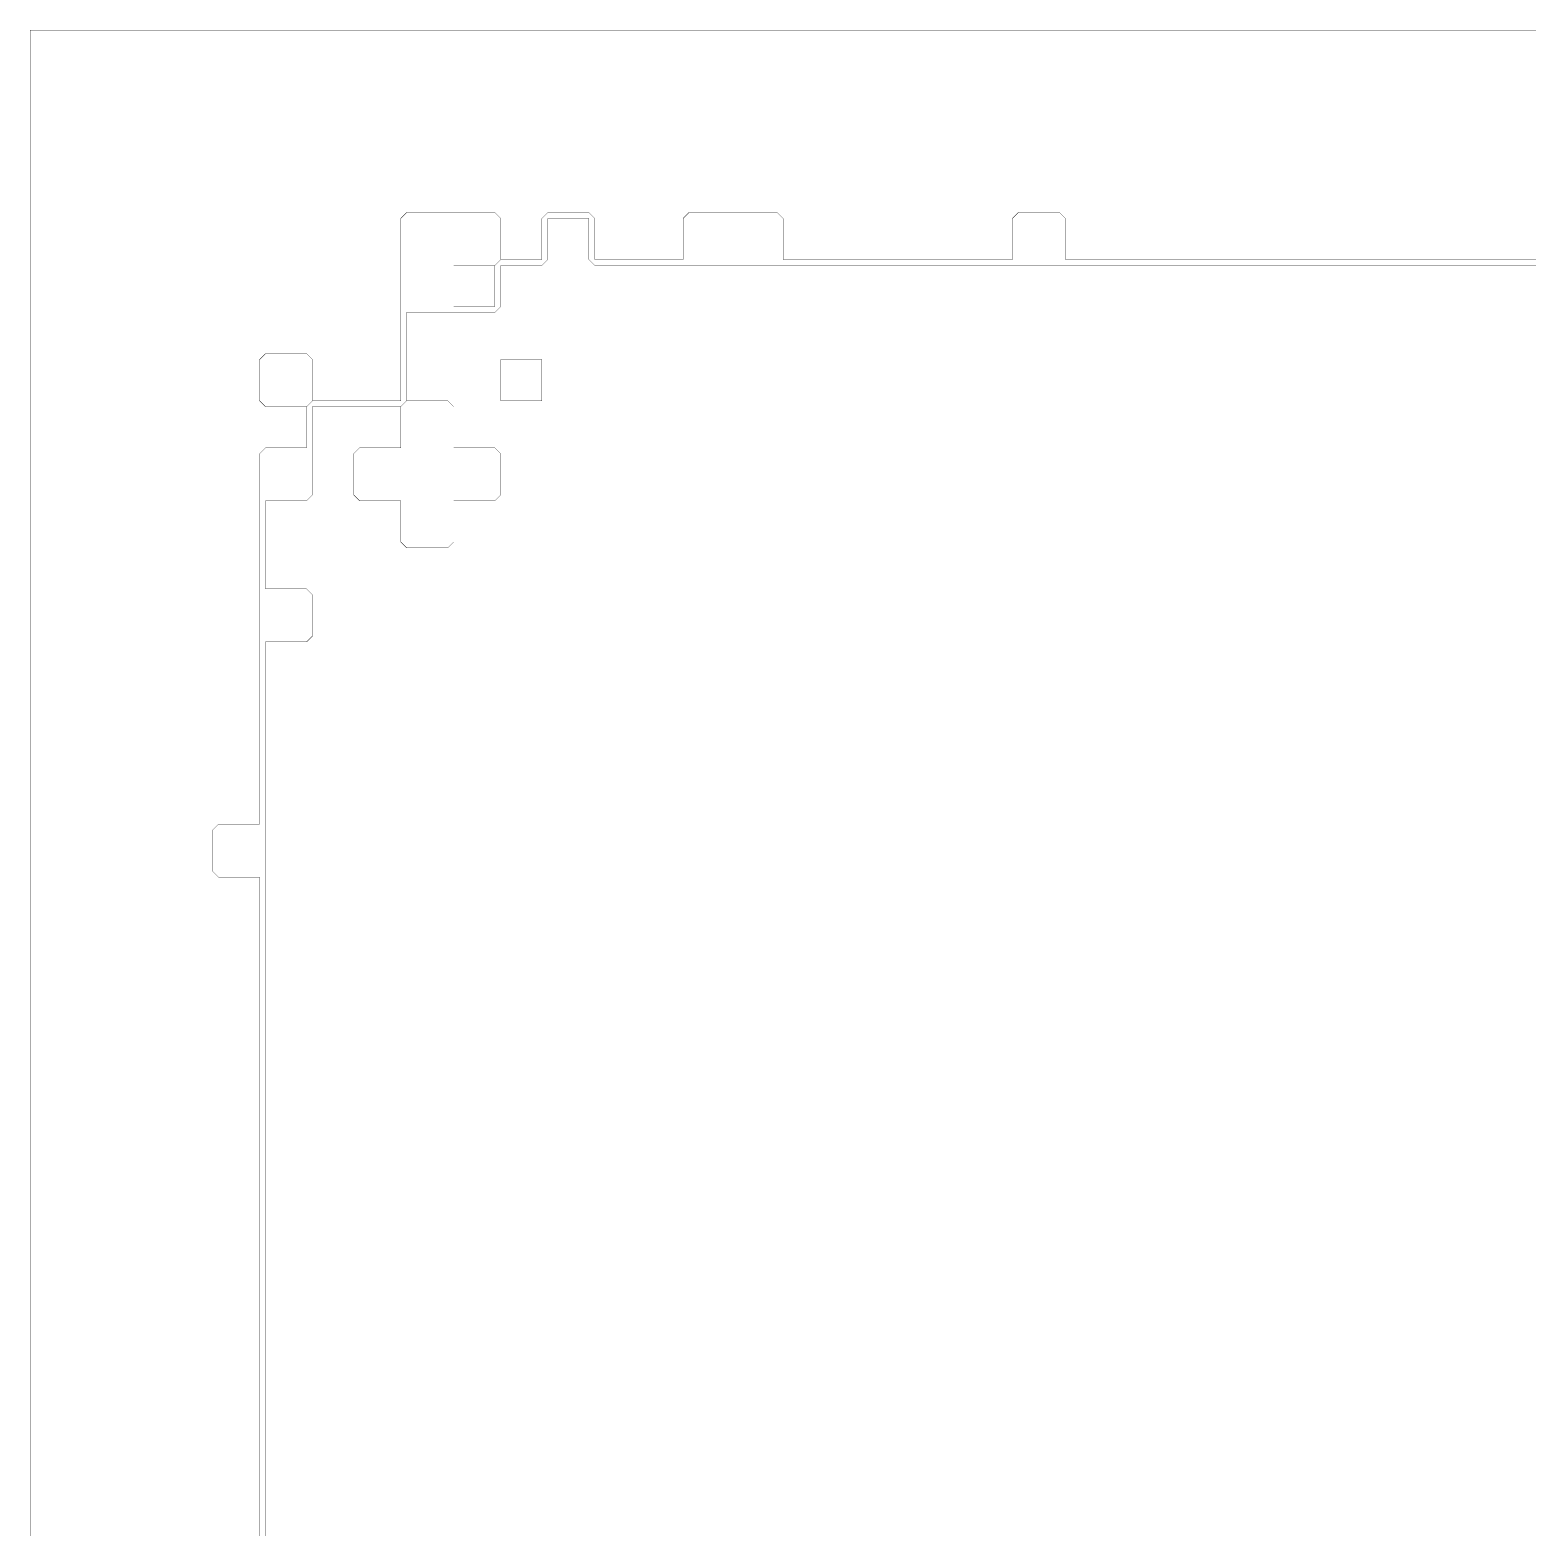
# Model space of a CAD drawing. Header units: metres. Extents: x 0 to 4990, y -4990 to 0.
# Drawn here: x 0 to 2495, y -2495 to 0 of the extents above; entities that cross this region are included whole.
import ezdxf

# ---------------------------------------------------------------- set-up
doc = ezdxf.new("R2010")
doc.units = ezdxf.units.M
doc.layers.add('conductor', color=1, linetype='Continuous')
doc.layers.add('substrate', color=5, linetype='Continuous')

msp = doc.modelspace()

# ---------------------------------------------------------------- linework, layer by layer
at = {"layer": 'conductor', "const_width": 0.5}
msp.add_lwpolyline([(2500, -390.625), (2490.234375, -390.625), (2480.46875, -390.625), (2470.703125, -390.625), (2460.9375, -390.625), (2451.171875, -390.625), (2441.40625, -390.625), (2431.640625, -390.625), (2421.875, -390.625), (2412.109375, -390.625), (2402.34375, -390.625), (2392.578125, -390.625), (2382.8125, -390.625), (2373.046875, -390.625), (2363.28125, -390.625), (2353.515625, -390.625), (2343.75, -390.625), (2333.984375, -390.625), (2324.21875, -390.625), (2314.453125, -390.625), (2304.6875, -390.625), (2294.921875, -390.625), (2285.15625, -390.625), (2275.390625, -390.625), (2265.625, -390.625), (2255.859375, -390.625), (2246.09375, -390.625), (2236.328125, -390.625), (2226.5625, -390.625), (2216.796875, -390.625), (2207.03125, -390.625), (2197.265625, -390.625), (2187.5, -390.625), (2177.734375, -390.625), (2167.96875, -390.625), (2158.203125, -390.625), (2148.4375, -390.625), (2138.671875, -390.625), (2128.90625, -390.625), (2119.140625, -390.625), (2109.375, -390.625), (2099.609375, -390.625), (2089.84375, -390.625), (2080.078125, -390.625), (2070.3125, -390.625), (2060.546875, -390.625), (2050.78125, -390.625), (2041.015625, -390.625), (2031.25, -390.625), (2021.484375, -390.625), (2011.71875, -390.625), (2001.953125, -390.625), (1992.1875, -390.625), (1982.421875, -390.625), (1972.65625, -390.625), (1962.890625, -390.625), (1953.125, -390.625), (1943.359375, -390.625), (1933.59375, -390.625), (1923.828125, -390.625), (1914.0625, -390.625), (1904.296875, -390.625), (1894.53125, -390.625), (1884.765625, -390.625), (1875, -390.625), (1865.234375, -390.625), (1855.46875, -390.625), (1845.703125, -390.625), (1835.9375, -390.625), (1826.171875, -390.625), (1816.40625, -390.625), (1806.640625, -390.625), (1796.875, -390.625), (1787.109375, -390.625), (1777.34375, -390.625), (1767.578125, -390.625), (1757.8125, -390.625), (1748.046875, -390.625), (1738.28125, -390.625), (1728.515625, -390.625), (1718.75, -390.625), (1708.984375, -390.625), (1699.21875, -390.625), (1689.453125, -390.625), (1679.6875, -390.625), (1669.921875, -390.625), (1660.15625, -390.625), (1650.390625, -390.625), (1640.625, -390.625), (1630.859375, -390.625), (1621.09375, -390.625), (1611.328125, -390.625), (1601.5625, -390.625), (1591.796875, -390.625), (1582.03125, -390.625), (1572.265625, -390.625), (1562.5, -390.625), (1552.734375, -390.625), (1542.96875, -390.625), (1533.203125, -390.625), (1523.4375, -390.625), (1513.671875, -390.625), (1503.90625, -390.625), (1494.140625, -390.625), (1484.375, -390.625), (1474.609375, -390.625), (1464.84375, -390.625), (1455.078125, -390.625), (1445.3125, -390.625), (1435.546875, -390.625), (1425.78125, -390.625), (1416.015625, -390.625), (1406.25, -390.625), (1396.484375, -390.625), (1386.71875, -390.625), (1376.953125, -390.625), (1367.1875, -390.625), (1357.421875, -390.625), (1347.65625, -390.625), (1337.890625, -390.625), (1328.125, -390.625), (1318.359375, -390.625), (1308.59375, -390.625), (1298.828125, -390.625), (1289.0625, -390.625), (1279.296875, -390.625), (1269.53125, -390.625), (1259.765625, -390.625), (1250, -390.625), (1240.234375, -390.625), (1230.46875, -390.625), (1220.703125, -390.625), (1210.9375, -390.625), (1201.171875, -390.625), (1191.40625, -390.625), (1181.640625, -390.625), (1171.875, -390.625), (1162.109375, -390.625), (1152.34375, -390.625), (1142.578125, -390.625), (1132.8125, -390.625), (1123.046875, -390.625), (1113.28125, -390.625), (1103.515625, -390.625), (1093.75, -390.625), (1083.984375, -390.625), (1074.21875, -390.625), (1064.453125, -390.625), (1054.6875, -390.625), (1044.921875, -390.625), (1035.15625, -390.625), (1025.390625, -390.625), (1015.625, -390.625), (1005.859375, -390.625), (996.09375, -390.625), (986.328125, -390.625), (976.5625, -390.625), (966.796875, -390.625), (957.03125, -390.625), (947.265625, -390.625), (937.5, -390.625), (927.734375, -380.859375), (927.734375, -371.09375), (927.734375, -361.328125), (927.734375, -351.5625), (927.734375, -341.796875), (927.734375, -332.03125), (927.734375, -322.265625), (927.734375, -312.5), (917.96875, -312.5), (908.203125, -312.5), (898.4375, -312.5), (888.671875, -312.5), (878.90625, -312.5), (869.140625, -312.5), (859.375, -312.5), (859.375, -322.265625), (859.375, -332.03125), (859.375, -341.796875), (859.375, -351.5625), (859.375, -361.328125), (859.375, -371.09375), (859.375, -380.859375), (849.609375, -390.625), (839.84375, -390.625), (830.078125, -390.625), (820.3125, -390.625), (810.546875, -390.625), (800.78125, -390.625), (791.015625, -390.625), (781.25, -390.625), (781.25, -400.390625), (781.25, -410.15625), (781.25, -419.921875), (781.25, -429.6875), (781.25, -439.453125), (781.25, -449.21875), (781.25, -458.984375), (771.484375, -468.75), (761.71875, -468.75), (751.953125, -468.75), (742.1875, -468.75), (732.421875, -468.75), (722.65625, -468.75), (712.890625, -468.75), (703.125, -468.75), (693.359375, -468.75), (683.59375, -468.75), (673.828125, -468.75), (664.0625, -468.75), (654.296875, -468.75), (644.53125, -468.75), (634.765625, -468.75), (625, -468.75), (625, -478.515625), (625, -488.28125), (625, -498.046875), (625, -507.8125), (625, -517.578125), (625, -527.34375), (625, -537.109375), (625, -546.875), (625, -556.640625), (625, -566.40625), (625, -576.171875), (625, -585.9375), (625, -595.703125), (625, -605.46875), (625, -615.234375), (615.234375, -625), (605.46875, -625), (595.703125, -625), (585.9375, -625), (576.171875, -625), (566.40625, -625), (556.640625, -625), (546.875, -625), (537.109375, -625), (527.34375, -625), (517.578125, -625), (507.8125, -625), (498.046875, -625), (488.28125, -625), (478.515625, -625), (468.75, -625), (468.75, -634.765625), (468.75, -644.53125), (468.75, -654.296875), (468.75, -664.0625), (468.75, -673.828125), (468.75, -683.59375), (468.75, -693.359375), (468.75, -703.125), (468.75, -712.890625), (468.75, -722.65625), (468.75, -732.421875), (468.75, -742.1875), (468.75, -751.953125), (468.75, -761.71875), (468.75, -771.484375), (458.984375, -781.25), (449.21875, -781.25), (439.453125, -781.25), (429.6875, -781.25), (419.921875, -781.25), (410.15625, -781.25), (400.390625, -781.25), (390.625, -781.25), (390.625, -791.015625), (390.625, -800.78125), (390.625, -810.546875), (390.625, -820.3125), (390.625, -830.078125), (390.625, -839.84375), (390.625, -849.609375), (390.625, -859.375), (390.625, -869.140625), (390.625, -878.90625), (390.625, -888.671875), (390.625, -898.4375), (390.625, -908.203125), (390.625, -917.96875), (390.625, -927.734375), (400.390625, -927.734375), (410.15625, -927.734375), (419.921875, -927.734375), (429.6875, -927.734375), (439.453125, -927.734375), (449.21875, -927.734375), (458.984375, -927.734375), (468.75, -937.5), (468.75, -947.265625), (468.75, -957.03125), (468.75, -966.796875), (468.75, -976.5625), (468.75, -986.328125), (468.75, -996.09375), (468.75, -1005.859375), (458.984375, -1015.625), (449.21875, -1015.625), (439.453125, -1015.625), (429.6875, -1015.625), (419.921875, -1015.625), (410.15625, -1015.625), (400.390625, -1015.625), (390.625, -1015.625), (390.625, -1025.390625), (390.625, -1035.15625), (390.625, -1044.921875), (390.625, -1054.6875), (390.625, -1064.453125), (390.625, -1074.21875), (390.625, -1083.984375), (390.625, -1093.75), (390.625, -1103.515625), (390.625, -1113.28125), (390.625, -1123.046875), (390.625, -1132.8125), (390.625, -1142.578125), (390.625, -1152.34375), (390.625, -1162.109375), (390.625, -1171.875), (390.625, -1181.640625), (390.625, -1191.40625), (390.625, -1201.171875), (390.625, -1210.9375), (390.625, -1220.703125), (390.625, -1230.46875), (390.625, -1240.234375), (390.625, -1250), (390.625, -1259.765625), (390.625, -1269.53125), (390.625, -1279.296875), (390.625, -1289.0625), (390.625, -1298.828125), (390.625, -1308.59375), (390.625, -1318.359375), (390.625, -1328.125), (390.625, -1337.890625), (390.625, -1347.65625), (390.625, -1357.421875), (390.625, -1367.1875), (390.625, -1376.953125), (390.625, -1386.71875), (390.625, -1396.484375), (390.625, -1406.25), (390.625, -1416.015625), (390.625, -1425.78125), (390.625, -1435.546875), (390.625, -1445.3125), (390.625, -1455.078125), (390.625, -1464.84375), (390.625, -1474.609375), (390.625, -1484.375), (390.625, -1494.140625), (390.625, -1503.90625), (390.625, -1513.671875), (390.625, -1523.4375), (390.625, -1533.203125), (390.625, -1542.96875), (390.625, -1552.734375), (390.625, -1562.5), (390.625, -1572.265625), (390.625, -1582.03125), (390.625, -1591.796875), (390.625, -1601.5625), (390.625, -1611.328125), (390.625, -1621.09375), (390.625, -1630.859375), (390.625, -1640.625), (390.625, -1650.390625), (390.625, -1660.15625), (390.625, -1669.921875), (390.625, -1679.6875), (390.625, -1689.453125), (390.625, -1699.21875), (390.625, -1708.984375), (390.625, -1718.75), (390.625, -1728.515625), (390.625, -1738.28125), (390.625, -1748.046875), (390.625, -1757.8125), (390.625, -1767.578125), (390.625, -1777.34375), (390.625, -1787.109375), (390.625, -1796.875), (390.625, -1806.640625), (390.625, -1816.40625), (390.625, -1826.171875), (390.625, -1835.9375), (390.625, -1845.703125), (390.625, -1855.46875), (390.625, -1865.234375), (390.625, -1875), (390.625, -1884.765625), (390.625, -1894.53125), (390.625, -1904.296875), (390.625, -1914.0625), (390.625, -1923.828125), (390.625, -1933.59375), (390.625, -1943.359375), (390.625, -1953.125), (390.625, -1962.890625), (390.625, -1972.65625), (390.625, -1982.421875), (390.625, -1992.1875), (390.625, -2001.953125), (390.625, -2011.71875), (390.625, -2021.484375), (390.625, -2031.25), (390.625, -2041.015625), (390.625, -2050.78125), (390.625, -2060.546875), (390.625, -2070.3125), (390.625, -2080.078125), (390.625, -2089.84375), (390.625, -2099.609375), (390.625, -2109.375), (390.625, -2119.140625), (390.625, -2128.90625), (390.625, -2138.671875), (390.625, -2148.4375), (390.625, -2158.203125), (390.625, -2167.96875), (390.625, -2177.734375), (390.625, -2187.5), (390.625, -2197.265625), (390.625, -2207.03125), (390.625, -2216.796875), (390.625, -2226.5625), (390.625, -2236.328125), (390.625, -2246.09375), (390.625, -2255.859375), (390.625, -2265.625), (390.625, -2275.390625), (390.625, -2285.15625), (390.625, -2294.921875), (390.625, -2304.6875), (390.625, -2314.453125), (390.625, -2324.21875), (390.625, -2333.984375), (390.625, -2343.75), (390.625, -2353.515625), (390.625, -2363.28125), (390.625, -2373.046875), (390.625, -2382.8125), (390.625, -2392.578125), (390.625, -2402.34375), (390.625, -2412.109375), (390.625, -2421.875), (390.625, -2431.640625), (390.625, -2441.40625), (390.625, -2451.171875), (390.625, -2460.9375), (390.625, -2470.703125), (390.625, -2480.46875), (390.625, -2490.234375), (390.625, -2500)], dxfattribs=at)
msp.add_lwpolyline([(615.234375, -625), (625, -615.234375), (634.765625, -615.234375), (644.53125, -615.234375), (654.296875, -615.234375), (664.0625, -615.234375), (673.828125, -615.234375), (683.59375, -615.234375), (693.359375, -615.234375), (703.125, -625), (703.125, -634.765625), (703.125, -644.53125), (703.125, -654.296875), (703.125, -664.0625), (703.125, -673.828125), (703.125, -683.59375), (703.125, -693.359375), (712.890625, -693.359375), (722.65625, -693.359375), (732.421875, -693.359375), (742.1875, -693.359375), (751.953125, -693.359375), (761.71875, -693.359375), (771.484375, -693.359375), (781.25, -703.125), (781.25, -712.890625), (781.25, -722.65625), (781.25, -732.421875), (781.25, -742.1875), (781.25, -751.953125), (781.25, -761.71875), (781.25, -771.484375), (771.484375, -781.25), (761.71875, -781.25), (751.953125, -781.25), (742.1875, -781.25), (732.421875, -781.25), (722.65625, -781.25), (712.890625, -781.25), (703.125, -781.25), (703.125, -791.015625), (703.125, -800.78125), (703.125, -810.546875), (703.125, -820.3125), (703.125, -830.078125), (703.125, -839.84375), (703.125, -849.609375), (693.359375, -859.375), (683.59375, -859.375), (673.828125, -859.375), (664.0625, -859.375), (654.296875, -859.375), (644.53125, -859.375), (634.765625, -859.375), (625, -859.375), (615.234375, -849.609375), (615.234375, -839.84375), (615.234375, -830.078125), (615.234375, -820.3125), (615.234375, -810.546875), (615.234375, -800.78125), (615.234375, -791.015625), (615.234375, -781.25), (605.46875, -781.25), (595.703125, -781.25), (585.9375, -781.25), (576.171875, -781.25), (566.40625, -781.25), (556.640625, -781.25), (546.875, -781.25), (537.109375, -771.484375), (537.109375, -761.71875), (537.109375, -751.953125), (537.109375, -742.1875), (537.109375, -732.421875), (537.109375, -722.65625), (537.109375, -712.890625), (537.109375, -703.125), (546.875, -693.359375), (556.640625, -693.359375), (566.40625, -693.359375), (576.171875, -693.359375), (585.9375, -693.359375), (595.703125, -693.359375), (605.46875, -693.359375), (615.234375, -693.359375), (615.234375, -683.59375), (615.234375, -673.828125), (615.234375, -664.0625), (615.234375, -654.296875), (615.234375, -644.53125), (615.234375, -634.765625)], close=True, dxfattribs=at)
at = {"layer": 'substrate', "const_width": 0.5}
for points in [[(2500, 0), (2490.234375, 0), (2480.46875, 0), (2470.703125, 0), (2460.9375, 0), (2451.171875, 0), (2441.40625, 0), (2431.640625, 0), (2421.875, 0), (2412.109375, 0), (2402.34375, 0), (2392.578125, 0), (2382.8125, 0), (2373.046875, 0), (2363.28125, 0), (2353.515625, 0), (2343.75, 0), (2333.984375, 0), (2324.21875, 0), (2314.453125, 0), (2304.6875, 0), (2294.921875, 0), (2285.15625, 0), (2275.390625, 0), (2265.625, 0), (2255.859375, 0), (2246.09375, 0), (2236.328125, 0), (2226.5625, 0), (2216.796875, 0), (2207.03125, 0), (2197.265625, 0), (2187.5, 0), (2177.734375, 0), (2167.96875, 0), (2158.203125, 0), (2148.4375, 0), (2138.671875, 0), (2128.90625, 0), (2119.140625, 0), (2109.375, 0), (2099.609375, 0), (2089.84375, 0), (2080.078125, 0), (2070.3125, 0), (2060.546875, 0), (2050.78125, 0), (2041.015625, 0), (2031.25, 0), (2021.484375, 0), (2011.71875, 0), (2001.953125, 0), (1992.1875, 0), (1982.421875, 0), (1972.65625, 0), (1962.890625, 0), (1953.125, 0), (1943.359375, 0), (1933.59375, 0), (1923.828125, 0), (1914.0625, 0), (1904.296875, 0), (1894.53125, 0), (1884.765625, 0), (1875, 0), (1865.234375, 0), (1855.46875, 0), (1845.703125, 0), (1835.9375, 0), (1826.171875, 0), (1816.40625, 0), (1806.640625, 0), (1796.875, 0), (1787.109375, 0), (1777.34375, 0), (1767.578125, 0), (1757.8125, 0), (1748.046875, 0), (1738.28125, 0), (1728.515625, 0), (1718.75, 0), (1708.984375, 0), (1699.21875, 0), (1689.453125, 0), (1679.6875, 0), (1669.921875, 0), (1660.15625, 0), (1650.390625, 0), (1640.625, 0), (1630.859375, 0), (1621.09375, 0), (1611.328125, 0), (1601.5625, 0), (1591.796875, 0), (1582.03125, 0), (1572.265625, 0), (1562.5, 0), (1552.734375, 0), (1542.96875, 0), (1533.203125, 0), (1523.4375, 0), (1513.671875, 0), (1503.90625, 0), (1494.140625, 0), (1484.375, 0), (1474.609375, 0), (1464.84375, 0), (1455.078125, 0), (1445.3125, 0), (1435.546875, 0), (1425.78125, 0), (1416.015625, 0), (1406.25, 0), (1396.484375, 0), (1386.71875, 0), (1376.953125, 0), (1367.1875, 0), (1357.421875, 0), (1347.65625, 0), (1337.890625, 0), (1328.125, 0), (1318.359375, 0), (1308.59375, 0), (1298.828125, 0), (1289.0625, 0), (1279.296875, 0), (1269.53125, 0), (1259.765625, 0), (1250, 0), (1240.234375, 0), (1230.46875, 0), (1220.703125, 0), (1210.9375, 0), (1201.171875, 0), (1191.40625, 0), (1181.640625, 0), (1171.875, 0), (1162.109375, 0), (1152.34375, 0), (1142.578125, 0), (1132.8125, 0), (1123.046875, 0), (1113.28125, 0), (1103.515625, 0), (1093.75, 0), (1083.984375, 0), (1074.21875, 0), (1064.453125, 0), (1054.6875, 0), (1044.921875, 0), (1035.15625, 0), (1025.390625, 0), (1015.625, 0), (1005.859375, 0), (996.09375, 0), (986.328125, 0), (976.5625, 0), (966.796875, 0), (957.03125, 0), (947.265625, 0), (937.5, 0), (927.734375, 0), (917.96875, 0), (908.203125, 0), (898.4375, 0), (888.671875, 0), (878.90625, 0), (869.140625, 0), (859.375, 0), (849.609375, 0), (839.84375, 0), (830.078125, 0), (820.3125, 0), (810.546875, 0), (800.78125, 0), (791.015625, 0), (781.25, 0), (771.484375, 0), (761.71875, 0), (751.953125, 0), (742.1875, 0), (732.421875, 0), (722.65625, 0), (712.890625, 0), (703.125, 0), (693.359375, 0), (683.59375, 0), (673.828125, 0), (664.0625, 0), (654.296875, 0), (644.53125, 0), (634.765625, 0), (625, 0), (615.234375, 0), (605.46875, 0), (595.703125, 0), (585.9375, 0), (576.171875, 0), (566.40625, 0), (556.640625, 0), (546.875, 0), (537.109375, 0), (527.34375, 0), (517.578125, 0), (507.8125, 0), (498.046875, 0), (488.28125, 0), (478.515625, 0), (468.75, 0), (458.984375, 0), (449.21875, 0), (439.453125, 0), (429.6875, 0), (419.921875, 0), (410.15625, 0), (400.390625, 0), (390.625, 0), (380.859375, 0), (371.09375, 0), (361.328125, 0), (351.5625, 0), (341.796875, 0), (332.03125, 0), (322.265625, 0), (312.5, 0), (302.734375, 0), (292.96875, 0), (283.203125, 0), (273.4375, 0), (263.671875, 0), (253.90625, 0), (244.140625, 0), (234.375, 0), (224.609375, 0), (214.84375, 0), (205.078125, 0), (195.3125, 0), (185.546875, 0), (175.78125, 0), (166.015625, 0), (156.25, 0), (146.484375, 0), (136.71875, 0), (126.953125, 0), (117.1875, 0), (107.421875, 0), (97.65625, 0), (87.890625, 0), (78.125, 0), (68.359375, 0), (58.59375, 0), (48.828125, 0), (39.0625, 0), (29.296875, 0), (19.53125, 0), (9.765625, 0), (0, 0), (0, -9.765625), (0, -19.53125), (0, -29.296875), (0, -39.0625), (0, -48.828125), (0, -58.59375), (0, -68.359375), (0, -78.125), (0, -87.890625), (0, -97.65625), (0, -107.421875), (0, -117.1875), (0, -126.953125), (0, -136.71875), (0, -146.484375), (0, -156.25), (0, -166.015625), (0, -175.78125), (0, -185.546875), (0, -195.3125), (0, -205.078125), (0, -214.84375), (0, -224.609375), (0, -234.375), (0, -244.140625), (0, -253.90625), (0, -263.671875), (0, -273.4375), (0, -283.203125), (0, -292.96875), (0, -302.734375), (0, -312.5), (0, -322.265625), (0, -332.03125), (0, -341.796875), (0, -351.5625), (0, -361.328125), (0, -371.09375), (0, -380.859375), (0, -390.625), (0, -400.390625), (0, -410.15625), (0, -419.921875), (0, -429.6875), (0, -439.453125), (0, -449.21875), (0, -458.984375), (0, -468.75), (0, -478.515625), (0, -488.28125), (0, -498.046875), (0, -507.8125), (0, -517.578125), (0, -527.34375), (0, -537.109375), (0, -546.875), (0, -556.640625), (0, -566.40625), (0, -576.171875), (0, -585.9375), (0, -595.703125), (0, -605.46875), (0, -615.234375), (0, -625), (0, -634.765625), (0, -644.53125), (0, -654.296875), (0, -664.0625), (0, -673.828125), (0, -683.59375), (0, -693.359375), (0, -703.125), (0, -712.890625), (0, -722.65625), (0, -732.421875), (0, -742.1875), (0, -751.953125), (0, -761.71875), (0, -771.484375), (0, -781.25), (0, -791.015625), (0, -800.78125), (0, -810.546875), (0, -820.3125), (0, -830.078125), (0, -839.84375), (0, -849.609375), (0, -859.375), (0, -869.140625), (0, -878.90625), (0, -888.671875), (0, -898.4375), (0, -908.203125), (0, -917.96875), (0, -927.734375), (0, -937.5), (0, -947.265625), (0, -957.03125), (0, -966.796875), (0, -976.5625), (0, -986.328125), (0, -996.09375), (0, -1005.859375), (0, -1015.625), (0, -1025.390625), (0, -1035.15625), (0, -1044.921875), (0, -1054.6875), (0, -1064.453125), (0, -1074.21875), (0, -1083.984375), (0, -1093.75), (0, -1103.515625), (0, -1113.28125), (0, -1123.046875), (0, -1132.8125), (0, -1142.578125), (0, -1152.34375), (0, -1162.109375), (0, -1171.875), (0, -1181.640625), (0, -1191.40625), (0, -1201.171875), (0, -1210.9375), (0, -1220.703125), (0, -1230.46875), (0, -1240.234375), (0, -1250), (0, -1259.765625), (0, -1269.53125), (0, -1279.296875), (0, -1289.0625), (0, -1298.828125), (0, -1308.59375), (0, -1318.359375), (0, -1328.125), (0, -1337.890625), (0, -1347.65625), (0, -1357.421875), (0, -1367.1875), (0, -1376.953125), (0, -1386.71875), (0, -1396.484375), (0, -1406.25), (0, -1416.015625), (0, -1425.78125), (0, -1435.546875), (0, -1445.3125), (0, -1455.078125), (0, -1464.84375), (0, -1474.609375), (0, -1484.375), (0, -1494.140625), (0, -1503.90625), (0, -1513.671875), (0, -1523.4375), (0, -1533.203125), (0, -1542.96875), (0, -1552.734375), (0, -1562.5), (0, -1572.265625), (0, -1582.03125), (0, -1591.796875), (0, -1601.5625), (0, -1611.328125), (0, -1621.09375), (0, -1630.859375), (0, -1640.625), (0, -1650.390625), (0, -1660.15625), (0, -1669.921875), (0, -1679.6875), (0, -1689.453125), (0, -1699.21875), (0, -1708.984375), (0, -1718.75), (0, -1728.515625), (0, -1738.28125), (0, -1748.046875), (0, -1757.8125), (0, -1767.578125), (0, -1777.34375), (0, -1787.109375), (0, -1796.875), (0, -1806.640625), (0, -1816.40625), (0, -1826.171875), (0, -1835.9375), (0, -1845.703125), (0, -1855.46875), (0, -1865.234375), (0, -1875), (0, -1884.765625), (0, -1894.53125), (0, -1904.296875), (0, -1914.0625), (0, -1923.828125), (0, -1933.59375), (0, -1943.359375), (0, -1953.125), (0, -1962.890625), (0, -1972.65625), (0, -1982.421875), (0, -1992.1875), (0, -2001.953125), (0, -2011.71875), (0, -2021.484375), (0, -2031.25), (0, -2041.015625), (0, -2050.78125), (0, -2060.546875), (0, -2070.3125), (0, -2080.078125), (0, -2089.84375), (0, -2099.609375), (0, -2109.375), (0, -2119.140625), (0, -2128.90625), (0, -2138.671875), (0, -2148.4375), (0, -2158.203125), (0, -2167.96875), (0, -2177.734375), (0, -2187.5), (0, -2197.265625), (0, -2207.03125), (0, -2216.796875), (0, -2226.5625), (0, -2236.328125), (0, -2246.09375), (0, -2255.859375), (0, -2265.625), (0, -2275.390625), (0, -2285.15625), (0, -2294.921875), (0, -2304.6875), (0, -2314.453125), (0, -2324.21875), (0, -2333.984375), (0, -2343.75), (0, -2353.515625), (0, -2363.28125), (0, -2373.046875), (0, -2382.8125), (0, -2392.578125), (0, -2402.34375), (0, -2412.109375), (0, -2421.875), (0, -2431.640625), (0, -2441.40625), (0, -2451.171875), (0, -2460.9375), (0, -2470.703125), (0, -2480.46875), (0, -2490.234375), (0, -2500)], [(380.859375, -2500), (380.859375, -2490.234375), (380.859375, -2480.46875), (380.859375, -2470.703125), (380.859375, -2460.9375), (380.859375, -2451.171875), (380.859375, -2441.40625), (380.859375, -2431.640625), (380.859375, -2421.875), (380.859375, -2412.109375), (380.859375, -2402.34375), (380.859375, -2392.578125), (380.859375, -2382.8125), (380.859375, -2373.046875), (380.859375, -2363.28125), (380.859375, -2353.515625), (380.859375, -2343.75), (380.859375, -2333.984375), (380.859375, -2324.21875), (380.859375, -2314.453125), (380.859375, -2304.6875), (380.859375, -2294.921875), (380.859375, -2285.15625), (380.859375, -2275.390625), (380.859375, -2265.625), (380.859375, -2255.859375), (380.859375, -2246.09375), (380.859375, -2236.328125), (380.859375, -2226.5625), (380.859375, -2216.796875), (380.859375, -2207.03125), (380.859375, -2197.265625), (380.859375, -2187.5), (380.859375, -2177.734375), (380.859375, -2167.96875), (380.859375, -2158.203125), (380.859375, -2148.4375), (380.859375, -2138.671875), (380.859375, -2128.90625), (380.859375, -2119.140625), (380.859375, -2109.375), (380.859375, -2099.609375), (380.859375, -2089.84375), (380.859375, -2080.078125), (380.859375, -2070.3125), (380.859375, -2060.546875), (380.859375, -2050.78125), (380.859375, -2041.015625), (380.859375, -2031.25), (380.859375, -2021.484375), (380.859375, -2011.71875), (380.859375, -2001.953125), (380.859375, -1992.1875), (380.859375, -1982.421875), (380.859375, -1972.65625), (380.859375, -1962.890625), (380.859375, -1953.125), (380.859375, -1943.359375), (380.859375, -1933.59375), (380.859375, -1923.828125), (380.859375, -1914.0625), (380.859375, -1904.296875), (380.859375, -1894.53125), (380.859375, -1884.765625), (380.859375, -1875), (380.859375, -1865.234375), (380.859375, -1855.46875), (380.859375, -1845.703125), (380.859375, -1835.9375), (380.859375, -1826.171875), (380.859375, -1816.40625), (380.859375, -1806.640625), (380.859375, -1796.875), (380.859375, -1787.109375), (380.859375, -1777.34375), (380.859375, -1767.578125), (380.859375, -1757.8125), (380.859375, -1748.046875), (380.859375, -1738.28125), (380.859375, -1728.515625), (380.859375, -1718.75), (380.859375, -1708.984375), (380.859375, -1699.21875), (380.859375, -1689.453125), (380.859375, -1679.6875), (380.859375, -1669.921875), (380.859375, -1660.15625), (380.859375, -1650.390625), (380.859375, -1640.625), (380.859375, -1630.859375), (380.859375, -1621.09375), (380.859375, -1611.328125), (380.859375, -1601.5625), (380.859375, -1591.796875), (380.859375, -1582.03125), (380.859375, -1572.265625), (380.859375, -1562.5), (380.859375, -1552.734375), (380.859375, -1542.96875), (380.859375, -1533.203125), (380.859375, -1523.4375), (380.859375, -1513.671875), (380.859375, -1503.90625), (380.859375, -1494.140625), (380.859375, -1484.375), (380.859375, -1474.609375), (380.859375, -1464.84375), (380.859375, -1455.078125), (380.859375, -1445.3125), (380.859375, -1435.546875), (380.859375, -1425.78125), (380.859375, -1416.015625), (380.859375, -1406.25), (371.09375, -1406.25), (361.328125, -1406.25), (351.5625, -1406.25), (341.796875, -1406.25), (332.03125, -1406.25), (322.265625, -1406.25), (312.5, -1406.25), (302.734375, -1396.484375), (302.734375, -1386.71875), (302.734375, -1376.953125), (302.734375, -1367.1875), (302.734375, -1357.421875), (302.734375, -1347.65625), (302.734375, -1337.890625), (302.734375, -1328.125), (312.5, -1318.359375), (322.265625, -1318.359375), (332.03125, -1318.359375), (341.796875, -1318.359375), (351.5625, -1318.359375), (361.328125, -1318.359375), (371.09375, -1318.359375), (380.859375, -1318.359375), (380.859375, -1308.59375), (380.859375, -1298.828125), (380.859375, -1289.0625), (380.859375, -1279.296875), (380.859375, -1269.53125), (380.859375, -1259.765625), (380.859375, -1250), (380.859375, -1240.234375), (380.859375, -1230.46875), (380.859375, -1220.703125), (380.859375, -1210.9375), (380.859375, -1201.171875), (380.859375, -1191.40625), (380.859375, -1181.640625), (380.859375, -1171.875), (380.859375, -1162.109375), (380.859375, -1152.34375), (380.859375, -1142.578125), (380.859375, -1132.8125), (380.859375, -1123.046875), (380.859375, -1113.28125), (380.859375, -1103.515625), (380.859375, -1093.75), (380.859375, -1083.984375), (380.859375, -1074.21875), (380.859375, -1064.453125), (380.859375, -1054.6875), (380.859375, -1044.921875), (380.859375, -1035.15625), (380.859375, -1025.390625), (380.859375, -1015.625), (380.859375, -1005.859375), (380.859375, -996.09375), (380.859375, -986.328125), (380.859375, -976.5625), (380.859375, -966.796875), (380.859375, -957.03125), (380.859375, -947.265625), (380.859375, -937.5), (380.859375, -927.734375), (380.859375, -917.96875), (380.859375, -908.203125), (380.859375, -898.4375), (380.859375, -888.671875), (380.859375, -878.90625), (380.859375, -869.140625), (380.859375, -859.375), (380.859375, -849.609375), (380.859375, -839.84375), (380.859375, -830.078125), (380.859375, -820.3125), (380.859375, -810.546875), (380.859375, -800.78125), (380.859375, -791.015625), (380.859375, -781.25), (380.859375, -771.484375), (380.859375, -761.71875), (380.859375, -751.953125), (380.859375, -742.1875), (380.859375, -732.421875), (380.859375, -722.65625), (380.859375, -712.890625), (380.859375, -703.125), (390.625, -693.359375), (400.390625, -693.359375), (410.15625, -693.359375), (419.921875, -693.359375), (429.6875, -693.359375), (439.453125, -693.359375), (449.21875, -693.359375), (458.984375, -693.359375), (458.984375, -683.59375), (458.984375, -673.828125), (458.984375, -664.0625), (458.984375, -654.296875), (458.984375, -644.53125), (458.984375, -634.765625), (458.984375, -625), (468.75, -615.234375), (478.515625, -615.234375), (488.28125, -615.234375), (498.046875, -615.234375), (507.8125, -615.234375), (517.578125, -615.234375), (527.34375, -615.234375), (537.109375, -615.234375), (546.875, -615.234375), (556.640625, -615.234375), (566.40625, -615.234375), (576.171875, -615.234375), (585.9375, -615.234375), (595.703125, -615.234375), (605.46875, -615.234375), (615.234375, -615.234375), (615.234375, -605.46875), (615.234375, -595.703125), (615.234375, -585.9375), (615.234375, -576.171875), (615.234375, -566.40625), (615.234375, -556.640625), (615.234375, -546.875), (615.234375, -537.109375), (615.234375, -527.34375), (615.234375, -517.578125), (615.234375, -507.8125), (615.234375, -498.046875), (615.234375, -488.28125), (615.234375, -478.515625), (615.234375, -468.75), (615.234375, -458.984375), (615.234375, -449.21875), (615.234375, -439.453125), (615.234375, -429.6875), (615.234375, -419.921875), (615.234375, -410.15625), (615.234375, -400.390625), (615.234375, -390.625), (615.234375, -380.859375), (615.234375, -371.09375), (615.234375, -361.328125), (615.234375, -351.5625), (615.234375, -341.796875), (615.234375, -332.03125), (615.234375, -322.265625), (615.234375, -312.5), (625, -302.734375), (634.765625, -302.734375), (644.53125, -302.734375), (654.296875, -302.734375), (664.0625, -302.734375), (673.828125, -302.734375), (683.59375, -302.734375), (693.359375, -302.734375), (703.125, -302.734375), (712.890625, -302.734375), (722.65625, -302.734375), (732.421875, -302.734375), (742.1875, -302.734375), (751.953125, -302.734375), (761.71875, -302.734375), (771.484375, -302.734375), (781.25, -312.5), (781.25, -322.265625), (781.25, -332.03125), (781.25, -341.796875), (781.25, -351.5625), (781.25, -361.328125), (781.25, -371.09375), (781.25, -380.859375), (771.484375, -390.625), (761.71875, -390.625), (751.953125, -390.625), (742.1875, -390.625), (732.421875, -390.625), (722.65625, -390.625), (712.890625, -390.625), (703.125, -390.625), (703.125, -400.390625), (703.125, -410.15625), (703.125, -419.921875), (703.125, -429.6875), (703.125, -439.453125), (703.125, -449.21875), (703.125, -458.984375), (712.890625, -458.984375), (722.65625, -458.984375), (732.421875, -458.984375), (742.1875, -458.984375), (751.953125, -458.984375), (761.71875, -458.984375), (771.484375, -458.984375), (771.484375, -449.21875), (771.484375, -439.453125), (771.484375, -429.6875), (771.484375, -419.921875), (771.484375, -410.15625), (771.484375, -400.390625), (771.484375, -390.625), (781.25, -380.859375), (791.015625, -380.859375), (800.78125, -380.859375), (810.546875, -380.859375), (820.3125, -380.859375), (830.078125, -380.859375), (839.84375, -380.859375), (849.609375, -380.859375), (849.609375, -371.09375), (849.609375, -361.328125), (849.609375, -351.5625), (849.609375, -341.796875), (849.609375, -332.03125), (849.609375, -322.265625), (849.609375, -312.5), (859.375, -302.734375), (869.140625, -302.734375), (878.90625, -302.734375), (888.671875, -302.734375), (898.4375, -302.734375), (908.203125, -302.734375), (917.96875, -302.734375), (927.734375, -302.734375), (937.5, -312.5), (937.5, -322.265625), (937.5, -332.03125), (937.5, -341.796875), (937.5, -351.5625), (937.5, -361.328125), (937.5, -371.09375), (937.5, -380.859375), (947.265625, -380.859375), (957.03125, -380.859375), (966.796875, -380.859375), (976.5625, -380.859375), (986.328125, -380.859375), (996.09375, -380.859375), (1005.859375, -380.859375), (1015.625, -380.859375), (1025.390625, -380.859375), (1035.15625, -380.859375), (1044.921875, -380.859375), (1054.6875, -380.859375), (1064.453125, -380.859375), (1074.21875, -380.859375), (1083.984375, -380.859375), (1083.984375, -371.09375), (1083.984375, -361.328125), (1083.984375, -351.5625), (1083.984375, -341.796875), (1083.984375, -332.03125), (1083.984375, -322.265625), (1083.984375, -312.5), (1093.75, -302.734375), (1103.515625, -302.734375), (1113.28125, -302.734375), (1123.046875, -302.734375), (1132.8125, -302.734375), (1142.578125, -302.734375), (1152.34375, -302.734375), (1162.109375, -302.734375), (1171.875, -302.734375), (1181.640625, -302.734375), (1191.40625, -302.734375), (1201.171875, -302.734375), (1210.9375, -302.734375), (1220.703125, -302.734375), (1230.46875, -302.734375), (1240.234375, -302.734375), (1250, -312.5), (1250, -322.265625), (1250, -332.03125), (1250, -341.796875), (1250, -351.5625), (1250, -361.328125), (1250, -371.09375), (1250, -380.859375), (1259.765625, -380.859375), (1269.53125, -380.859375), (1279.296875, -380.859375), (1289.0625, -380.859375), (1298.828125, -380.859375), (1308.59375, -380.859375), (1318.359375, -380.859375), (1328.125, -380.859375), (1337.890625, -380.859375), (1347.65625, -380.859375), (1357.421875, -380.859375), (1367.1875, -380.859375), (1376.953125, -380.859375), (1386.71875, -380.859375), (1396.484375, -380.859375), (1406.25, -380.859375), (1416.015625, -380.859375), (1425.78125, -380.859375), (1435.546875, -380.859375), (1445.3125, -380.859375), (1455.078125, -380.859375), (1464.84375, -380.859375), (1474.609375, -380.859375), (1484.375, -380.859375), (1494.140625, -380.859375), (1503.90625, -380.859375), (1513.671875, -380.859375), (1523.4375, -380.859375), (1533.203125, -380.859375), (1542.96875, -380.859375), (1552.734375, -380.859375), (1562.5, -380.859375), (1572.265625, -380.859375), (1582.03125, -380.859375), (1591.796875, -380.859375), (1601.5625, -380.859375), (1611.328125, -380.859375), (1621.09375, -380.859375), (1630.859375, -380.859375), (1630.859375, -371.09375), (1630.859375, -361.328125), (1630.859375, -351.5625), (1630.859375, -341.796875), (1630.859375, -332.03125), (1630.859375, -322.265625), (1630.859375, -312.5), (1640.625, -302.734375), (1650.390625, -302.734375), (1660.15625, -302.734375), (1669.921875, -302.734375), (1679.6875, -302.734375), (1689.453125, -302.734375), (1699.21875, -302.734375), (1708.984375, -302.734375), (1718.75, -312.5), (1718.75, -322.265625), (1718.75, -332.03125), (1718.75, -341.796875), (1718.75, -351.5625), (1718.75, -361.328125), (1718.75, -371.09375), (1718.75, -380.859375), (1728.515625, -380.859375), (1738.28125, -380.859375), (1748.046875, -380.859375), (1757.8125, -380.859375), (1767.578125, -380.859375), (1777.34375, -380.859375), (1787.109375, -380.859375), (1796.875, -380.859375), (1806.640625, -380.859375), (1816.40625, -380.859375), (1826.171875, -380.859375), (1835.9375, -380.859375), (1845.703125, -380.859375), (1855.46875, -380.859375), (1865.234375, -380.859375), (1875, -380.859375), (1884.765625, -380.859375), (1894.53125, -380.859375), (1904.296875, -380.859375), (1914.0625, -380.859375), (1923.828125, -380.859375), (1933.59375, -380.859375), (1943.359375, -380.859375), (1953.125, -380.859375), (1962.890625, -380.859375), (1972.65625, -380.859375), (1982.421875, -380.859375), (1992.1875, -380.859375), (2001.953125, -380.859375), (2011.71875, -380.859375), (2021.484375, -380.859375), (2031.25, -380.859375), (2041.015625, -380.859375), (2050.78125, -380.859375), (2060.546875, -380.859375), (2070.3125, -380.859375), (2080.078125, -380.859375), (2089.84375, -380.859375), (2099.609375, -380.859375), (2109.375, -380.859375), (2119.140625, -380.859375), (2128.90625, -380.859375), (2138.671875, -380.859375), (2148.4375, -380.859375), (2158.203125, -380.859375), (2167.96875, -380.859375), (2177.734375, -380.859375), (2187.5, -380.859375), (2197.265625, -380.859375), (2207.03125, -380.859375), (2216.796875, -380.859375), (2226.5625, -380.859375), (2236.328125, -380.859375), (2246.09375, -380.859375), (2255.859375, -380.859375), (2265.625, -380.859375), (2275.390625, -380.859375), (2285.15625, -380.859375), (2294.921875, -380.859375), (2304.6875, -380.859375), (2314.453125, -380.859375), (2324.21875, -380.859375), (2333.984375, -380.859375), (2343.75, -380.859375), (2353.515625, -380.859375), (2363.28125, -380.859375), (2373.046875, -380.859375), (2382.8125, -380.859375), (2392.578125, -380.859375), (2402.34375, -380.859375), (2412.109375, -380.859375), (2421.875, -380.859375), (2431.640625, -380.859375), (2441.40625, -380.859375), (2451.171875, -380.859375), (2460.9375, -380.859375), (2470.703125, -380.859375), (2480.46875, -380.859375), (2490.234375, -380.859375), (2500, -380.859375)]]:
    msp.add_lwpolyline(points, dxfattribs=at)
for points in [[(380.859375, -546.875), (390.625, -537.109375), (400.390625, -537.109375), (410.15625, -537.109375), (419.921875, -537.109375), (429.6875, -537.109375), (439.453125, -537.109375), (449.21875, -537.109375), (458.984375, -537.109375), (468.75, -546.875), (468.75, -556.640625), (468.75, -566.40625), (468.75, -576.171875), (468.75, -585.9375), (468.75, -595.703125), (468.75, -605.46875), (468.75, -615.234375), (458.984375, -625), (449.21875, -625), (439.453125, -625), (429.6875, -625), (419.921875, -625), (410.15625, -625), (400.390625, -625), (390.625, -625), (380.859375, -615.234375), (380.859375, -605.46875), (380.859375, -595.703125), (380.859375, -585.9375), (380.859375, -576.171875), (380.859375, -566.40625), (380.859375, -556.640625)], [(781.25, -546.875), (781.25, -556.640625), (781.25, -566.40625), (781.25, -576.171875), (781.25, -585.9375), (781.25, -595.703125), (781.25, -605.46875), (781.25, -615.234375), (791.015625, -615.234375), (800.78125, -615.234375), (810.546875, -615.234375), (820.3125, -615.234375), (830.078125, -615.234375), (839.84375, -615.234375), (849.609375, -615.234375), (849.609375, -605.46875), (849.609375, -595.703125), (849.609375, -585.9375), (849.609375, -576.171875), (849.609375, -566.40625), (849.609375, -556.640625), (849.609375, -546.875), (839.84375, -546.875), (830.078125, -546.875), (820.3125, -546.875), (810.546875, -546.875), (800.78125, -546.875), (791.015625, -546.875)]]:
    msp.add_lwpolyline(points, close=True, dxfattribs=at)

doc.saveas('drawing.dxf')
